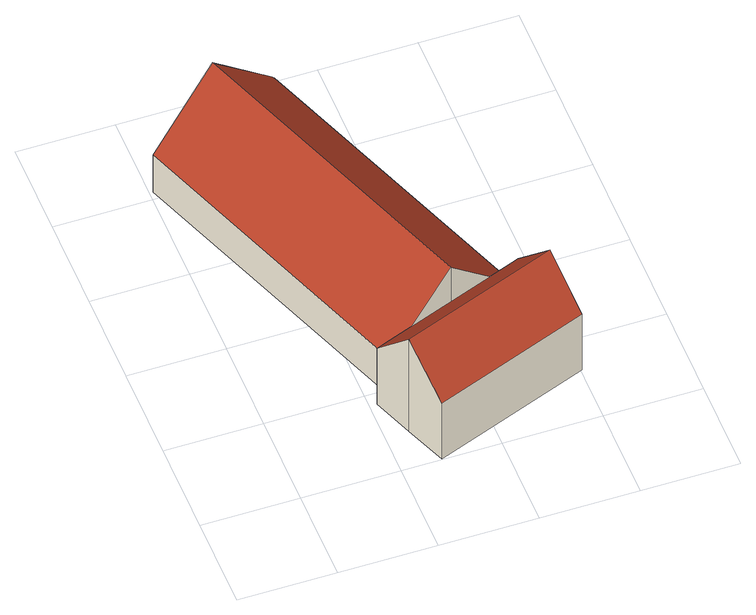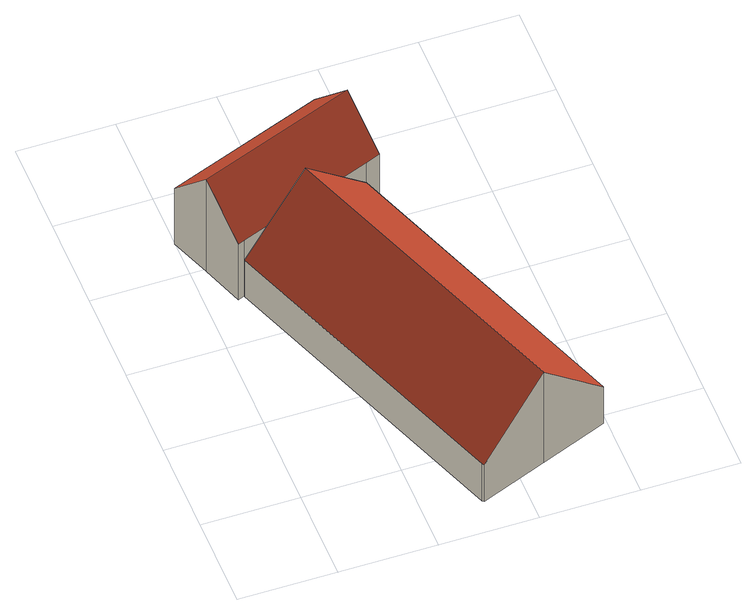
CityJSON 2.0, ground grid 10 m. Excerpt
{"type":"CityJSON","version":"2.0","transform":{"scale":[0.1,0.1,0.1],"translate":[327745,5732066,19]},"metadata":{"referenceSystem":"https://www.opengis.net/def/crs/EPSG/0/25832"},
"CityObjects":{
"building1":{"type":"Building","attributes":{"Geometrietyp2DReferenz":"3000","Gemeindeschluessel":"05170048","function":"31001_2720","roofType":"3100","measuredHeight":12.48},"address":[{"country":"Germany","locality":"Wesel","thoroughfareNumber":"12","thoroughfareName":"Bergen"}],"geometry":[{"type":"Solid","lod":"2","boundaries":[[[[0,1,2,3]],[[4,5,1,0]],[[6,7,5,4]],[[8,9,7,6]],[[10,11,9,8]],[[12,13,11,10]],[[3,2,13,12]],[[4,0,3,6]],[[12,10,8,6,3]],[[1,5,7,9,11,13,2]]]],"semantics":{"surfaces":[{"type":"WallSurface"},{"type":"RoofSurface"},{"type":"GroundSurface"}],"values":[[0,0,0,0,0,0,0,1,1,2]]}}]},
"building2":{"type":"Building","attributes":{"Geometrietyp2DReferenz":"3000","Gemeindeschluessel":"05170048","function":"31001_1210","roofType":"3100","measuredHeight":12.87},"address":[{"country":"Germany","locality":"Wesel","thoroughfareNumber":"12","thoroughfareName":"Bergen"}],"geometry":[{"type":"Solid","lod":"2","boundaries":[[[[14,15,16,17]],[[18,19,15,14]],[[20,21,19,18]],[[22,23,21,20]],[[24,25,23,22]],[[26,27,25,24]],[[28,29,27,26]],[[17,16,29,28]],[[24,22,20,18,14,26]],[[17,28,26,14]],[[15,19,21,23,25,27,29,16]]]],"semantics":{"surfaces":[{"type":"WallSurface"},{"type":"RoofSurface"},{"type":"GroundSurface"}],"values":[[0,0,0,0,0,0,0,0,1,1,2]]}}]}
},
"vertices":[
[122,92,52],[122,92,1],[192,118,1],[192,118,126],[3,409,52],[3,409,1],[72,436,126],[72,436,1],[141,463,52],[141,463,1],[143,461,52],[143,461,1],[262,144,52],[262,144,1],
[123,43,130],[123,43,2],[140,0,2],[140,0,79],[107,86,79],[107,86,2],[122,92,79],[122,92,2],[262,144,79],[262,144,2],[269,147,79],[269,147,2],[285,103,130],[285,103,2],[301,60,79],[301,60,2]
]}
